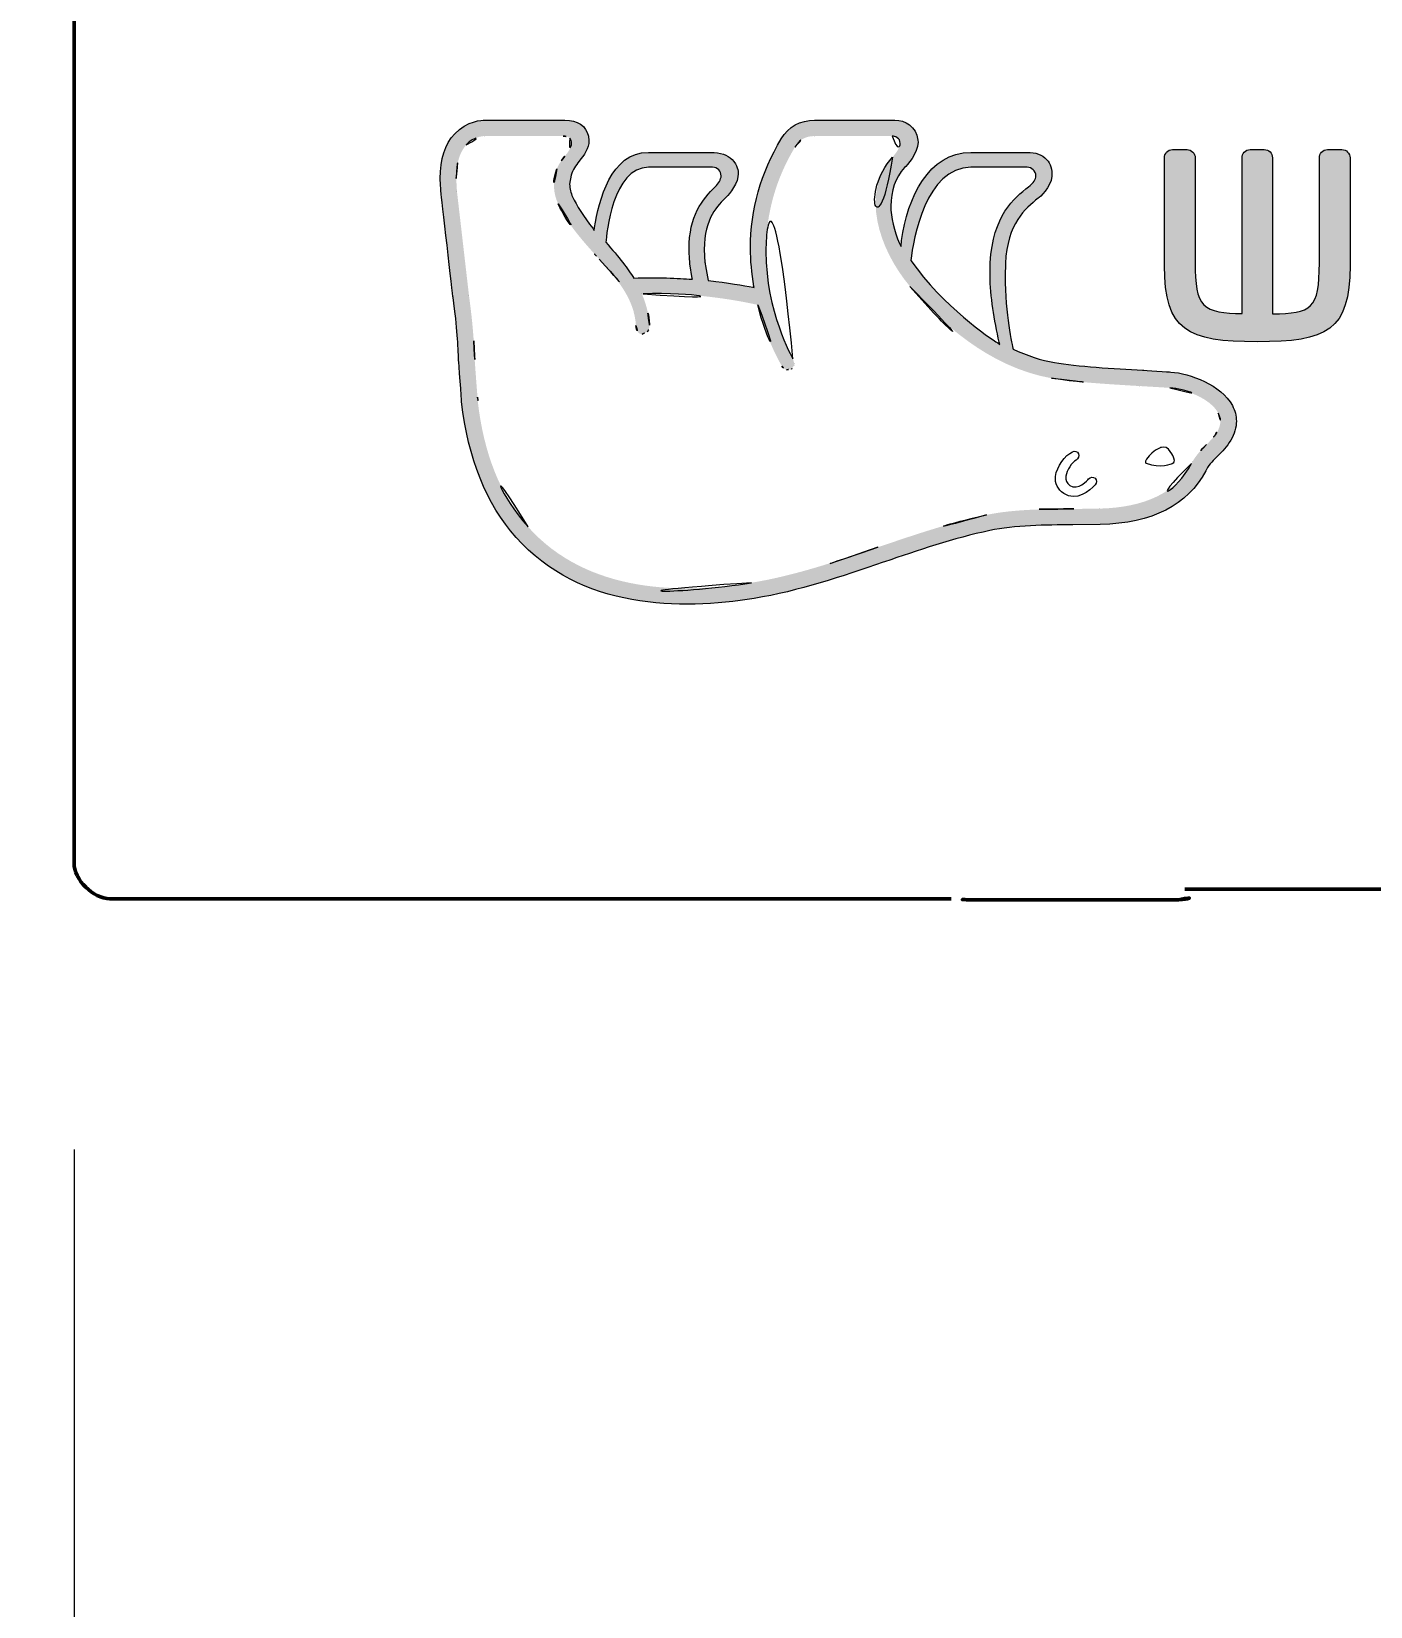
# Model space of a CAD drawing. Extents: x 16296675745 to 16296677675, y -37409619395 to -37409618123.
# Drawn here: x 16296676673.67 to 16296676692.36, y -37409619019.38 to -37409618997.39 of the extents above; entities that cross this region are included whole.
import ezdxf

# ---------------------------------------------------------------- set-up
doc = ezdxf.new("R2010")
doc.units = 0
doc.header["$LTSCALE"] = 10
doc.header["$MEASUREMENT"] = 0
doc.header["$PDMODE"] = 3
doc.header["$PDSIZE"] = -10
doc.linetypes.add('AUSGEZOGEN', pattern=[0])
doc.layers.get('0').update_dxf_attribs({"linetype": 'CONTINUOUS'})
doc.layers.get('DEFPOINTS').update_dxf_attribs({"linetype": 'CONTINUOUS'})
doc.layers.add('1', color=7, linetype='CONTINUOUS')
doc.layers.add('7', color=7, linetype='CONTINUOUS')
doc.layers.add('레이어 1', color=7, linetype='CONTINUOUS', lineweight=0)
doc.styles.add('Daelim Dimension', font='')
doc.styles.get('Daelim Dimension').set_extended_font_data('NanumGothic')
doc.dimstyles.new('DEFAULT', dxfattribs={"dimscale": 2, "dimtxt": 2, "dimasz": 2, "dimexe": 0, "dimexo": 2, "dimgap": 1, "dimtad": 1, "dimdec": 1, "dimzin": 9, "dimdsep": 46, "dimtxsty": 'Daelim Dimension', "dimcen": 0.5, "dimclrd": 252, "dimclre": 252, "dimclrt": 3, "dimadec": 1, "dimazin": 0, "dimtfac": 1, "dimtdec": 1, "dimtix": 1, "dimtmove": 0, "dimatfit": 3, "dimfxl": 1, "dimtolj": 1, "dimtzin": 1, "dimlwd": 9, "dimlwe": 9, "dimarcsym": 0})

# ---------------------------------------------------------------- blocks, each defined once
blk = doc.blocks.new('*D21')
at = {"color": 5, "lineweight": 9, "ltscale": 0.5, "transparency": 16777216}
for p, q in [((16296676674.26743, -37409619013.00232), (16296676674.26743, -37409619062.69696)), ((16296676739.24079, -37409619013.40604), (16296676739.24079, -37409619062.69696)), ((16296676678.26743, -37409619062.69696), (16296676735.24079, -37409619062.69696))]:
    blk.add_line(p, q, dxfattribs=at)
at = {"color": 5, "ltscale": 0.5, "transparency": 16777216}
for points in [[(16296676678.26743, -37409619062.0303), (16296676678.26743, -37409619063.36362), (16296676674.26743, -37409619062.69696)], [(16296676735.24079, -37409619062.0303), (16296676735.24079, -37409619063.36362), (16296676739.24079, -37409619062.69696)]]:
    blk.add_solid(points, dxfattribs=at)
at = {"layer": 'DEFPOINTS', "color": 0, "ltscale": 0.5, "transparency": 16777216}
for p in [(16296676674.26743, -37409619009.00232), (16296676739.24079, -37409619009.40604), (16296676739.24079, -37409619062.69696)]:
    blk.add_point(p, dxfattribs=at)
at = {"color": 7, "ltscale": 0.5, "transparency": 16777216, "insert": (16296676706.75411, -37409619055.25347), "char_height": 10, "attachment_point": 5, "style": 'Daelim Dimension'}
blk.add_mtext('\\A1;65', dxfattribs=at)

msp = doc.modelspace()

# ---------------------------------------------------------------- hatches: boundary and pattern name
at = {"layer": '레이어 1'}
h = msp.add_hatch(color=7, dxfattribs=at)
h.dxf.hatch_style = 1
edge = h.paths.add_edge_path(flags=16)
edge.add_spline(control_points=[(16296676679.742069, -37409618998.976013), (16296676679.851271, -37409618998.855118), (16296676679.98851, -37409618998.854042), (16296676679.99445, -37409618998.854042), (16296676679.99445, -37409618998.854042), (16296676681.09379, -37409618998.854042), (16296676681.09379, -37409618998.854042), (16296676681.13419, -37409618998.854042), (16296676681.165051, -37409618998.864166), (16296676681.18504, -37409618998.883904), (16296676681.201719, -37409618998.90023), (16296676681.20982, -37409618998.925087), (16296676681.20982, -37409618998.955887), (16296676681.20982, -37409618999.017883), (16296676681.16457, -37409618999.074867), (16296676681.116489, -37409618999.135399), (16296676681.071911, -37409618999.192673), (16296676681.02957, -37409618999.246964), (16296676681.005859, -37409618999.31369), (16296676680.94569, -37409618999.475639), (16296676680.951839, -37409618999.648399), (16296676681.023689, -37409618999.800621), (16296676681.1535, -37409619000.076042), (16296676681.3461, -37409619000.292419), (16296676681.53278, -37409619000.501518), (16296676681.53278, -37409619000.501518), (16296676681.595989, -37409619000.570938), (16296676681.595989, -37409619000.571609), (16296676681.83865, -37409619000.842018), (16296676682.089411, -37409619001.121758), (16296676682.1092, -37409619001.501038), (16296676682.11372, -37409619001.576134), (16296676682.14843, -37409619001.621529), (16296676682.19672, -37409619001.619492), (16296676682.19672, -37409619001.619492), (16296676682.267839, -37409619001.585327), (16296676682.26939, -37409619001.585327), (16296676682.288639, -37409619001.56411), (16296676682.299379, -37409619001.532509), (16296676682.299379, -37409619001.496178), (16296676682.299379, -37409619001.496178), (16296676682.298771, -37409619001.483353), (16296676682.298771, -37409619001.483208), (16296676682.28904, -37409619001.346123), (16296676682.256359, -37409619001.211594), (16296676682.198891, -37409619001.071922), (16296676682.198891, -37409619001.071922), (16296676682.193279, -37409619001.057861), (16296676682.193279, -37409619001.057861), (16296676682.193279, -37409619001.057861), (16296676682.208139, -37409619001.057327), (16296676682.208139, -37409619001.057327), (16296676682.913891, -37409619001.029373), (16296676683.605789, -37409619001.162552), (16296676683.80928, -37409619001.211594), (16296676683.934759, -37409619001.716476), (16296676684.138309, -37409619002.051193), (16296676684.147091, -37409619002.065369), (16296676684.162901, -37409619002.091568), (16296676684.18815, -37409619002.111702), (16296676684.21246, -37409619002.118729), (16296676684.21246, -37409619002.118729), (16296676684.2719, -37409619002.109818), (16296676684.27919, -37409619002.108856), (16296676684.284189, -37409619002.10144), (16296676684.29459, -37409619002.087387), (16296676684.317551, -37409619002.056587), (16296676684.317551, -37409619002.056587), (16296676684.320379, -37409619002.031883), (16296676684.320379, -37409619002.031883), (16296676684.320379, -37409619002.031883), (16296676684.30162, -37409619001.965424), (16296676684.30162, -37409619001.965424), (16296676684.286209, -37409619001.938812), (16296676683.92382, -37409619001.303963), (16296676683.92382, -37409619000.46315), (16296676683.92382, -37409618999.944473), (16296676684.06011, -37409618999.455109), (16296676684.328899, -37409618999.008827), (16296676684.39312, -37409618998.901733), (16296676684.477751, -37409618998.854042), (16296676684.60363, -37409618998.854042), (16296676684.60363, -37409618998.854042), (16296676685.687321, -37409618998.854042), (16296676685.687321, -37409618998.854042), (16296676685.72324, -37409618998.854042), (16296676685.79821, -37409618998.879303), (16296676685.79821, -37409618998.957649), (16296676685.79821, -37409618999.000862), (16296676685.75816, -37409618999.071777), (16296676685.691429, -37409618999.146469), (16296676685.23982, -37409618999.649353), (16296676685.50037, -37409619000.434792), (16296676685.933479, -37409619000.952248), (16296676686.351801, -37409619001.45134), (16296676687.034519, -37409619002.079407), (16296676687.911131, -37409619002.235428), (16296676688.2218, -37409619002.289719), (16296676688.7323, -37409619002.319977), (16296676689.144609, -37409619002.344429), (16296676689.144609, -37409619002.344429), (16296676689.561371, -37409619002.369148), (16296676689.561371, -37409619002.369148), (16296676689.775261, -37409619002.38549), (16296676690.12874, -37409619002.517036), (16296676690.23632, -37409619002.720741), (16296676690.28178, -37409619002.805161), (16296676690.27664, -37409619002.8908), (16296676690.21965, -37409619002.989258), (16296676690.183781, -37409619003.048683), (16296676690.134541, -37409619003.099747), (16296676690.07262, -37409619003.16188), (16296676690.004141, -37409619003.231163), (16296676689.933701, -37409619003.302887), (16296676689.878851, -37409619003.397453), (16296676689.878851, -37409619003.397453), (16296676689.863119, -37409619003.427017), (16296676689.863119, -37409619003.427017), (16296676689.65383, -37409619003.827377), (16296676689.222679, -37409619004.038773), (16296676688.58115, -37409619004.055794), (16296676688.58115, -37409619004.055794), (16296676688.21936, -37409619004.059837), (16296676688.21936, -37409619004.059837), (16296676687.822121, -37409619004.061867), (16296676687.37138, -37409619004.064163), (16296676687.00102, -37409619004.14386), (16296676686.48086, -37409619004.255692), (16296676685.959009, -37409619004.43399), (16296676685.49848, -37409619004.590927), (16296676685.49848, -37409619004.590927), (16296676685.483761, -37409619004.595787), (16296676685.483761, -37409619004.595787), (16296676684.914169, -37409619004.790573), (16296676684.325121, -37409619004.991966), (16296676683.722969, -37409619005.090019), (16296676682.7593, -37409619005.24955), (16296676681.43594, -37409619005.244278), (16296676680.60335, -37409619004.309593), (16296676680.218519, -37409619003.876823), (16296676679.98148, -37409619003.281693), (16296676679.8999, -37409619002.540283), (16296676679.8999, -37409619002.540283), (16296676679.903, -37409619002.542709), (16296676679.90584, -37409619002.54528), (16296676679.899229, -37409619002.530563), (16296676679.893009, -37409619002.44735), (16296676679.8587, -37409619001.975693), (16296676679.848841, -37409619001.748894), (16296676679.83844, -37409619001.514412), (16296676679.77914, -37409619001.079353), (16296676679.77914, -37409619001.079353), (16296676679.611111, -37409618999.624359), (16296676679.611111, -37409618999.624359), (16296676679.611111, -37409618999.624359), (16296676679.60112, -37409618999.447548), (16296676679.60112, -37409618999.447548), (16296676679.60112, -37409618999.238724), (16296676679.64839, -37409618999.080017), (16296676679.742069, -37409618998.976013)], knot_values=[0, 0, 0, 0, 1, 1, 1, 2, 2, 2, 3, 3, 3, 4, 4, 4, 5, 5, 5, 6, 6, 6, 7, 7, 7, 8, 8, 8, 9, 9, 9, 10, 10, 10, 11, 11, 11, 12, 12, 12, 13, 13, 13, 14, 14, 14, 15, 15, 15, 16, 16, 16, 17, 17, 17, 18, 18, 18, 19, 19, 19, 20, 20, 20, 21, 21, 21, 22, 22, 22, 23, 23, 23, 24, 24, 24, 25, 25, 25, 26, 26, 26, 27, 27, 27, 28, 28, 28, 29, 29, 29, 30, 30, 30, 31, 31, 31, 32, 32, 32, 33, 33, 33, 34, 34, 34, 35, 35, 35, 36, 36, 36, 37, 37, 37, 38, 38, 38, 39, 39, 39, 40, 40, 40, 41, 41, 41, 42, 42, 42, 43, 43, 43, 44, 44, 44, 45, 45, 45, 46, 46, 46, 47, 47, 47, 48, 48, 48, 49, 49, 49, 50, 50, 50, 51, 51, 51, 52, 52, 52, 53, 53, 53, 53], degree=3, periodic=0)
edge = h.paths.add_edge_path(flags=16)
edge.add_spline(control_points=[(16296676682.28344, -37409618999.290459), (16296676682.28344, -37409618999.290459), (16296676683.18025, -37409618999.290459), (16296676683.18025, -37409618999.290459), (16296676683.246571, -37409618999.290459), (16296676683.298981, -37409618999.343407), (16296676683.298981, -37409618999.410942), (16296676683.298981, -37409618999.458092), (16296676683.258051, -37409618999.518059), (16296676683.219351, -37409618999.559258), (16296676683.03693, -37409618999.733887), (16296676682.85033, -37409618999.974319), (16296676682.85033, -37409619000.430733), (16296676682.85033, -37409619000.430733), (16296676682.861879, -37409619000.638077), (16296676682.861879, -37409619000.638878), (16296676682.861879, -37409619000.638878), (16296676682.89484, -37409619000.840538), (16296676682.89484, -37409619000.840538), (16296676682.89484, -37409619000.840538), (16296676682.897141, -37409619000.853249), (16296676682.897141, -37409619000.853249), (16296676682.897141, -37409619000.853249), (16296676682.883909, -37409619000.852287), (16296676682.883909, -37409619000.852287), (16296676682.716681, -37409619000.840271), (16296676682.391291, -37409619000.822166), (16296676682.080629, -37409619000.836899), (16296676682.001751, -37409619000.711418), (16296676681.87464, -37409619000.550003), (16296676681.68906, -37409619000.334969), (16296676681.697571, -37409619000.227989), (16296676681.786169, -37409618999.290459), (16296676682.28344, -37409618999.290459)], knot_values=[0, 0, 0, 0, 1, 1, 1, 2, 2, 2, 3, 3, 3, 4, 4, 4, 5, 5, 5, 6, 6, 6, 7, 7, 7, 8, 8, 8, 9, 9, 9, 10, 10, 10, 11, 11, 11, 11], degree=3, periodic=0)
edge = h.paths.add_edge_path(flags=16)
edge.add_spline(control_points=[(16296676686.783421, -37409618999.290459), (16296676686.783421, -37409618999.290459), (16296676687.57061, -37409618999.290459), (16296676687.57061, -37409618999.290459), (16296676687.629641, -37409618999.290459), (16296676687.69313, -37409618999.339081), (16296676687.69313, -37409618999.410942), (16296676687.69313, -37409618999.454567), (16296676687.656521, -37409618999.508591), (16296676687.5898, -37409618999.562233), (16296676687.39057, -37409618999.720917), (16296676687.08868, -37409618999.961098), (16296676687.05599, -37409619000.624168), (16296676687.05599, -37409619000.624168), (16296676687.051479, -37409619000.805023), (16296676687.051479, -37409619000.805023), (16296676687.051479, -37409619001.087044), (16296676687.1161, -37409619001.427559), (16296676687.17742, -37409619001.731873), (16296676687.17742, -37409619001.731873), (16296676687.18742, -37409619001.762939), (16296676687.18742, -37409619001.762939), (16296676687.18742, -37409619001.762939), (16296676687.161619, -37409619001.742813), (16296676687.161619, -37409619001.742813), (16296676687.04425, -37409619001.670563), (16296676686.4013, -37409619001.23481), (16296676685.94503, -37409619000.591057), (16296676685.982849, -37409619000.286346), (16296676686.154659, -37409618999.290459), (16296676686.783421, -37409618999.290459)], knot_values=[0, 0, 0, 0, 1, 1, 1, 2, 2, 2, 3, 3, 3, 4, 4, 4, 5, 5, 5, 6, 6, 6, 7, 7, 7, 8, 8, 8, 9, 9, 9, 10, 10, 10, 10], degree=3, periodic=0)
edge = h.paths.add_edge_path()
edge.add_spline(control_points=[(16296676679.38892, -37409618999.646378), (16296676679.389191, -37409618999.648399), (16296676679.556141, -37409619001.109596), (16296676679.556141, -37409619001.109596), (16296676679.617941, -37409619001.546288), (16296676679.62686, -37409619001.77916), (16296676679.63489, -37409619001.98555), (16296676679.63489, -37409619001.98555), (16296676679.67621, -37409619002.562431), (16296676679.67621, -37409619002.562843), (16296676679.764139, -37409619003.352463), (16296676680.019699, -37409619003.990273), (16296676680.436131, -37409619004.45668), (16296676681.335711, -37409619005.467422), (16296676682.739981, -37409619005.478104), (16296676683.76004, -37409619005.309929), (16296676684.38563, -37409619005.206459), (16296676684.983589, -37409619005.002373), (16296676685.561701, -37409619004.804619), (16296676685.561701, -37409619004.804619), (16296676685.58033, -37409619004.798012), (16296676685.58033, -37409619004.798012), (16296676686.03228, -37409619004.64389), (16296676686.54516, -37409619004.46843), (16296676687.048429, -37409619004.361191), (16296676687.394211, -37409619004.287308), (16296676687.82725, -37409619004.283928), (16296676688.20978, -37409619004.281898), (16296676688.20978, -37409619004.281898), (16296676688.588381, -37409619004.277313), (16296676688.588381, -37409619004.277313), (16296676689.31588, -37409619004.259354), (16296676689.81139, -37409619004.007423), (16296676690.06168, -37409619003.52887), (16296676690.06168, -37409619003.52887), (16296676690.07296, -37409619003.508217), (16296676690.07296, -37409619003.508217), (16296676690.114349, -37409619003.435677), (16296676690.175751, -37409619003.374077), (16296676690.230721, -37409619003.318962), (16296676690.2913, -37409619003.257919), (16296676690.359579, -37409619003.189453), (16296676690.411711, -37409619003.10083), (16296676690.46406, -37409619003.012077), (16296676690.490459, -37409619002.922127), (16296676690.490459, -37409619002.833794), (16296676690.490459, -37409619002.759506), (16296676690.47183, -37409619002.686562), (16296676690.434401, -37409619002.616867), (16296676690.279751, -37409619002.324837), (16296676689.8386, -37409619002.167221), (16296676689.575359, -37409619002.14843), (16296676689.575359, -37409619002.14843), (16296676689.18784, -37409619002.124123), (16296676689.178579, -37409619002.123306), (16296676688.79113, -37409619002.10144), (16296676688.2605, -37409619002.070778), (16296676687.95071, -37409619002.016068), (16296676687.769569, -37409619001.984047), (16296676687.56373, -37409619001.91909), (16296676687.37409, -37409619001.829803), (16296676687.36058, -37409619001.78064), (16296676687.262119, -37409619001.342857), (16296676687.262119, -37409619000.804741), (16296676687.262119, -37409619000.804741), (16296676687.2663, -37409619000.63401), (16296676687.2663, -37409619000.63401), (16296676687.29487, -37409619000.066566), (16296676687.54225, -37409618999.868301), (16296676687.72352, -37409618999.723221), (16296676687.74189, -37409618999.708771), (16296676687.903431, -37409618999.574654), (16296676687.915051, -37409618999.413239), (16296676687.92329, -37409618999.32193), (16296676687.89716, -37409618999.238724), (16296676687.841709, -37409618999.178886), (16296676687.781601, -37409618999.114052), (16296676687.69022, -37409618999.081238), (16296676687.57061, -37409618999.081238), (16296676687.57061, -37409618999.081238), (16296676686.783421, -37409618999.081238), (16296676686.783421, -37409618999.081238), (16296676686.194229, -37409618999.081238), (16296676685.90275, -37409618999.71566), (16296676685.814079, -37409619000.309982), (16296676685.814079, -37409619000.309982), (16296676685.81226, -37409619000.393593), (16296676685.81226, -37409619000.393593), (16296676685.81226, -37409619000.393593), (16296676685.787939, -37409619000.351723), (16296676685.787939, -37409619000.351723), (16296676685.71237, -37409619000.183548), (16296676685.66691, -37409618999.982567), (16296676685.66691, -37409618999.831161), (16296676685.66691, -37409618999.618683), (16296676685.7327, -37409618999.433098), (16296676685.857639, -37409618999.294777), (16296676685.889179, -37409618999.263573), (16296676686.04674, -37409618999.100281), (16296676686.04674, -37409618998.937241), (16296676686.04674, -37409618998.937241), (16296676686.045321, -37409618998.910362), (16296676686.045321, -37409618998.910362), (16296676686.022961, -37409618998.717751), (16296676685.8671, -37409618998.631706), (16296676685.7223, -37409618998.631706), (16296676685.7223, -37409618998.631706), (16296676684.60363, -37409618998.631706), (16296676684.60363, -37409618998.631706), (16296676684.401699, -37409618998.631706), (16296676684.24077, -37409618998.722633), (16296676684.137369, -37409618998.894157), (16296676683.852699, -37409618999.366768), (16296676683.70845, -37409618999.880043), (16296676683.70845, -37409619000.41925), (16296676683.70845, -37409619000.587547), (16296676683.724319, -37409619000.767197), (16296676683.755381, -37409619000.95359), (16296676683.755381, -37409619000.95359), (16296676683.75808, -37409619000.96846), (16296676683.75808, -37409619000.96846), (16296676683.75808, -37409619000.96846), (16296676683.743231, -37409619000.965347), (16296676683.743231, -37409619000.965347), (16296676683.608629, -37409619000.939278), (16296676683.392111, -37409619000.901733), (16296676683.124531, -37409619000.872833), (16296676683.124531, -37409619000.872833), (16296676683.11676, -37409619000.87188), (16296676683.11676, -37409619000.87188), (16296676683.11676, -37409619000.87188), (16296676683.080759, -37409619000.666832), (16296676683.080759, -37409619000.666832), (16296676683.080759, -37409619000.666832), (16296676683.07287, -37409619000.61821), (16296676683.07287, -37409619000.617401), (16296676683.07287, -37409619000.617401), (16296676683.062189, -37409619000.435997), (16296676683.062189, -37409619000.435997), (16296676683.062189, -37409619000.000664), (16296676683.259939, -37409618999.811302), (16296676683.36624, -37409618999.709717), (16296676683.367729, -37409618999.708366), (16296676683.516041, -37409618999.557632), (16296676683.53211, -37409618999.423912), (16296676683.53211, -37409618999.423912), (16296676683.537239, -37409618999.382843), (16296676683.537239, -37409618999.382843), (16296676683.537239, -37409618999.340843), (16296676683.52644, -37409618999.258453), (16296676683.452959, -37409618999.182533), (16296676683.38826, -37409618999.115143), (16296676683.288111, -37409618999.081238), (16296676683.154921, -37409618999.081238), (16296676683.154921, -37409618999.081238), (16296676682.28344, -37409618999.081238), (16296676682.28344, -37409618999.081238), (16296676681.75416, -37409618999.081238), (16296676681.594839, -37409618999.754158), (16296676681.530621, -37409619000.131279), (16296676681.530621, -37409619000.131279), (16296676681.527639, -37409619000.170181), (16296676681.527639, -37409619000.170181), (16296676681.527639, -37409619000.170181), (16296676681.50671, -37409619000.141693), (16296676681.50671, -37409619000.141693), (16296676681.38467, -37409618999.985809), (16296676681.27763, -37409618999.812508), (16296676681.226101, -37409618999.70472), (16296676681.19902, -37409618999.648666), (16296676681.184429, -37409618999.586403), (16296676681.184429, -37409618999.523987), (16296676681.184429, -37409618999.523987), (16296676681.204149, -37409618999.397842), (16296676681.204149, -37409618999.397842), (16296676681.224541, -37409618999.329361), (16296676681.27128, -37409618999.266281), (16296676681.316999, -37409618999.205231), (16296676681.384069, -37409618999.118111), (16296676681.45323, -37409618999.02774), (16296676681.45323, -37409618998.918068), (16296676681.45323, -37409618998.918068), (16296676681.446739, -37409618998.857689), (16296676681.446739, -37409618998.857689), (16296676681.41486, -37409618998.712082), (16296676681.296881, -37409618998.631706), (16296676681.114731, -37409618998.631706), (16296676681.114731, -37409618998.631706), (16296676679.994989, -37409618998.631706), (16296676679.994989, -37409618998.631706), (16296676679.970409, -37409618998.631706), (16296676679.751591, -37409618998.637123), (16296676679.580191, -37409618998.822578), (16296676679.443359, -37409618998.970734), (16296676679.3769, -37409618999.174438), (16296676679.3769, -37409618999.444847), (16296676679.3769, -37409618999.444847), (16296676679.38879, -37409618999.645432), (16296676679.38892, -37409618999.646378)], knot_values=[0, 0, 0, 0, 1, 1, 1, 2, 2, 2, 3, 3, 3, 4, 4, 4, 5, 5, 5, 6, 6, 6, 7, 7, 7, 8, 8, 8, 9, 9, 9, 10, 10, 10, 11, 11, 11, 12, 12, 12, 13, 13, 13, 14, 14, 14, 15, 15, 15, 16, 16, 16, 17, 17, 17, 18, 18, 18, 19, 19, 19, 20, 20, 20, 21, 21, 21, 22, 22, 22, 23, 23, 23, 24, 24, 24, 25, 25, 25, 26, 26, 26, 27, 27, 27, 28, 28, 28, 29, 29, 29, 30, 30, 30, 31, 31, 31, 32, 32, 32, 33, 33, 33, 34, 34, 34, 35, 35, 35, 36, 36, 36, 37, 37, 37, 38, 38, 38, 39, 39, 39, 40, 40, 40, 41, 41, 41, 42, 42, 42, 43, 43, 43, 44, 44, 44, 45, 45, 45, 46, 46, 46, 47, 47, 47, 48, 48, 48, 49, 49, 49, 50, 50, 50, 51, 51, 51, 52, 52, 52, 53, 53, 53, 54, 54, 54, 55, 55, 55, 56, 56, 56, 57, 57, 57, 58, 58, 58, 59, 59, 59, 60, 60, 60, 61, 61, 61, 62, 62, 62, 63, 63, 63, 64, 64, 64, 65, 65, 65, 66, 66, 66, 66], degree=3, periodic=0)
edge = h.paths.add_edge_path(flags=0)
edge.add_spline(control_points=[(16296676689.5944, -37409619003.42527), (16296676689.5944, -37409619003.42527), (16296676689.431499, -37409619003.498878), (16296676689.2297, -37409619003.421082), (16296676689.2297, -37409619003.421082), (16296676689.20472, -37409619003.410423), (16296676689.23727, -37409619003.364349), (16296676689.335529, -37409619003.232262), (16296676689.432381, -37409619003.203751), (16296676689.432381, -37409619003.203751), (16296676689.432381, -37409619003.203751), (16296676689.502541, -37409619003.179039), (16296676689.541981, -37409619003.226852), (16296676689.621679, -37409619003.32032), (16296676689.624109, -37409619003.374763), (16296676689.624109, -37409619003.374763), (16296676689.624109, -37409619003.374763), (16296676689.632351, -37409619003.415138), (16296676689.5944, -37409619003.42527)], knot_values=[0, 0, 0, 0, 1, 1, 1, 2, 2, 2, 3, 3, 3, 4, 4, 4, 5, 5, 5, 6, 6, 6, 6], degree=3, periodic=0)
edge = h.paths.add_edge_path(flags=0)
edge.add_spline(control_points=[(16296676688.51943, -37409619003.724854), (16296676688.54381, -37409619003.69825), (16296676688.5457, -37409619003.653954), (16296676688.51943, -37409619003.630577), (16296676688.494301, -37409619003.607887), (16296676688.450741, -37409619003.613831), (16296676688.42643, -37409619003.640572), (16296676688.41346, -37409619003.653954), (16296676688.279739, -37409619003.81266), (16296676688.164391, -37409619003.731483), (16296676688.12225, -37409619003.701218), (16296676688.10483, -37409619003.658257), (16296676688.11104, -37409619003.60276), (16296676688.120899, -37409619003.513748), (16296676688.19809, -37409619003.412712), (16296676688.25205, -37409619003.378143), (16296676688.28224, -37409619003.359756), (16296676688.30216, -37409619003.32032), (16296676688.287849, -37409619003.288437), (16296676688.27367, -37409619003.256699), (16296676688.23328, -37409619003.247238), (16296676688.200859, -37409619003.262367), (16296676688.10429, -37409619003.308571), (16296676687.98251, -37409619003.462807), (16296676687.965839, -37409619003.606667), (16296676687.95476, -37409619003.706886), (16296676687.999741, -37409619003.78875), (16296676688.07984, -37409619003.843987), (16296676688.25205, -37409619003.966232), (16296676688.447241, -37409619003.802673), (16296676688.51943, -37409619003.724854)], knot_values=[0, 0, 0, 0, 1, 1, 1, 2, 2, 2, 3, 3, 3, 4, 4, 4, 5, 5, 5, 6, 6, 6, 7, 7, 7, 8, 8, 8, 9, 9, 9, 10, 10, 10, 10], degree=3, periodic=0)
edge = h.paths.add_edge_path(flags=0)
edge.add_spline(control_points=[(16296676688.541451, -37409619003.605583), (16296676688.541451, -37409619003.605583), (16296676688.541451, -37409619003.605583), (16296676688.541451, -37409619003.605583), (16296676688.541451, -37409619003.605583), (16296676688.541451, -37409619003.605583), (16296676688.541451, -37409619003.605583)], knot_values=[0, 0, 0, 0, 1, 1, 1, 2, 2, 2, 2], degree=3, periodic=0)
h = msp.add_hatch(color=7, dxfattribs=at)
h.dxf.hatch_style = 2
edge = h.paths.add_edge_path()
edge.add_spline(control_points=[(16296676692.07687, -37409619000.66185), (16296676692.07687, -37409619000.66185), (16296676692.07687, -37409618999.159843), (16296676692.07687, -37409618999.159843), (16296676692.07687, -37409618999.094887), (16296676692.02582, -37409618999.042068), (16296676691.96315, -37409618999.042068), (16296676691.96315, -37409618999.042068), (16296676691.762159, -37409618999.042068), (16296676691.762159, -37409618999.042068), (16296676691.69125, -37409618999.042068), (16296676691.64884, -37409618999.101761), (16296676691.64884, -37409618999.159843), (16296676691.64884, -37409618999.159843), (16296676691.64884, -37409619000.624687), (16296676691.64884, -37409619000.624687), (16296676691.64884, -37409619001.270607), (16296676691.539301, -37409619001.33342), (16296676690.993059, -37409619001.3349), (16296676690.993059, -37409619001.295189), (16296676690.993059, -37409618999.159843), (16296676690.993059, -37409618999.159843), (16296676690.993059, -37409618999.092453), (16296676690.944571, -37409618999.042068), (16296676690.88028, -37409618999.042068), (16296676690.88028, -37409618999.042068), (16296676690.6828, -37409618999.042068), (16296676690.6828, -37409618999.042068), (16296676690.61216, -37409618999.042068), (16296676690.56988, -37409618999.101761), (16296676690.56988, -37409618999.159843), (16296676690.56988, -37409618999.159843), (16296676690.56988, -37409619001.288567), (16296676690.56988, -37409619001.330719), (16296676690.314329, -37409619001.329781), (16296676690.134821, -37409619001.308701), (16296676690.03763, -37409619001.211594), (16296676689.935249, -37409619001.109337), (16296676689.91526, -37409619000.918617), (16296676689.91526, -37409619000.624687), (16296676689.91526, -37409619000.624687), (16296676689.91526, -37409618999.159843), (16296676689.91526, -37409618999.159843), (16296676689.91526, -37409618999.096077), (16296676689.86305, -37409618999.042068), (16296676689.801319, -37409618999.042068), (16296676689.801319, -37409618999.042068), (16296676689.59939, -37409618999.042068), (16296676689.59939, -37409618999.042068), (16296676689.52936, -37409618999.042068), (16296676689.486071, -37409618999.103119), (16296676689.486071, -37409618999.159843), (16296676689.486071, -37409618999.159843), (16296676689.486071, -37409619000.66185), (16296676689.486071, -37409619000.66185), (16296676689.486071, -37409619001.57222), (16296676689.808889, -37409619001.726479), (16296676690.77911, -37409619001.726479), (16296676691.75284, -37409619001.726479), (16296676692.07687, -37409619001.57222), (16296676692.07687, -37409619000.66185)], knot_values=[0, 0, 0, 0, 1, 1, 1, 2, 2, 2, 3, 3, 3, 4, 4, 4, 5, 5, 5, 6, 6, 6, 7, 7, 7, 8, 8, 8, 9, 9, 9, 10, 10, 10, 11, 11, 11, 12, 12, 12, 13, 13, 13, 14, 14, 14, 15, 15, 15, 16, 16, 16, 17, 17, 17, 18, 18, 18, 19, 19, 19, 20, 20, 20, 20], degree=3, periodic=0)

# ---------------------------------------------------------------- linework, layer by layer
at = {"color": 7}
msp.add_line((16296676686.8183, -37409618999.081238), (16296676686.8183, -37409618999.081238), dxfattribs=at)
at = {"layer": '1'}
msp.add_spline([(16296676706.812241, -37409619012.16819), (16296676710.153521, -37409619003.646294), (16296676704.44459, -37409618997.102913), (16296676710.40538, -37409618990.559517), (16296676705.535999, -37409618984.938927), (16296676698.735661, -37409618987.120064), (16296676691.76741, -37409618984.687263), (16296676683.6238, -37409618987.203949), (16296676676.90741, -37409618984.603371), (16296676670.191019, -37409618987.371727), (16296676663.64255, -37409618984.687263), (16296676656.002661, -37409618987.371727), (16296676651.21723, -37409618984.687263)], degree=3, dxfattribs=at)
at = {"layer": '7', "color": 7, "linetype": 'AUSGEZOGEN', "lineweight": 50}
for p, q in [((16296676674.267441, -37409619009.002319), (16296676674.267441, -37409618985.580406)), ((16296676674.26746, -37409619009.002319), (16296676674.2705, -37409619009.046753)), ((16296676674.2705, -37409619009.046753), (16296676674.279301, -37409619009.091423)), ((16296676674.279301, -37409619009.091423), (16296676674.29343, -37409619009.135902)), ((16296676674.29343, -37409619009.135902), (16296676674.312469, -37409619009.179771)), ((16296676674.312469, -37409619009.179771), (16296676674.335979, -37409619009.222603)), ((16296676674.335979, -37409619009.222603), (16296676674.363529, -37409619009.263947)), ((16296676674.363529, -37409619009.263947), (16296676674.394711, -37409619009.303391)), ((16296676674.394711, -37409619009.303391), (16296676674.429079, -37409619009.340508)), ((16296676674.429079, -37409619009.340508), (16296676674.4662, -37409619009.374863)), ((16296676674.4662, -37409619009.374863), (16296676674.505659, -37409619009.406029)), ((16296676674.505659, -37409619009.406029), (16296676674.54702, -37409619009.433578)), ((16296676674.54702, -37409619009.433578), (16296676674.589861, -37409619009.457077)), ((16296676674.589861, -37409619009.457077), (16296676674.633739, -37409619009.47612)), ((16296676674.633739, -37409619009.47612), (16296676674.67823, -37409619009.49025)), ((16296676674.67823, -37409619009.49025), (16296676674.72291, -37409619009.499046)), ((16296676674.72291, -37409619009.499046), (16296676674.767349, -37409619009.502083)), ((16296676674.767349, -37409619009.502243), (16296676686.511351, -37409619009.502243)), ((16296676723.738609, -37409619009.367203), (16296676689.769621, -37409619009.367203)), ((16296676689.68395, -37409619009.515556), (16296676686.75396, -37409619009.515556))]:
    msp.add_line(p, q, dxfattribs=at)
msp.add_arc((16296676689.683861, -37409619009.015488), 0.500088, 270.005027, 315.3125008, dxfattribs=at)
at = {"layer": '7', "color": 7, "linetype": 'AUSGEZOGEN', "lineweight": 50, "extrusion": (0, 0, -1)}
msp.add_ellipse((16296676686.25419, -37409619009.015488), major_axis=(-1.11355, 0.262802), ratio=0.38207008, start_param=4.159058315, end_param=4.390378755, dxfattribs=at)
at = {"layer": '레이어 1', "color": 7}
for points, knots in [([(16296676679.38892, -37409618999.646378), (16296676679.389191, -37409618999.648399), (16296676679.556141, -37409619001.109596), (16296676679.556141, -37409619001.109596), (16296676679.617941, -37409619001.546288), (16296676679.62686, -37409619001.77916), (16296676679.63489, -37409619001.98555), (16296676679.63489, -37409619001.98555), (16296676679.67621, -37409619002.562431), (16296676679.67621, -37409619002.562843), (16296676679.764139, -37409619003.352463), (16296676680.019699, -37409619003.990273), (16296676680.436131, -37409619004.45668), (16296676681.335711, -37409619005.467422), (16296676682.739981, -37409619005.478104), (16296676683.76004, -37409619005.309929), (16296676684.38563, -37409619005.206459), (16296676684.983589, -37409619005.002373), (16296676685.561701, -37409619004.804619), (16296676685.561701, -37409619004.804619), (16296676685.58033, -37409619004.798012), (16296676685.58033, -37409619004.798012), (16296676686.03228, -37409619004.64389), (16296676686.54516, -37409619004.46843), (16296676687.048429, -37409619004.361191), (16296676687.394211, -37409619004.287308), (16296676687.82725, -37409619004.283928), (16296676688.20978, -37409619004.281898), (16296676688.20978, -37409619004.281898), (16296676688.588381, -37409619004.277313), (16296676688.588381, -37409619004.277313), (16296676689.31588, -37409619004.259354), (16296676689.81139, -37409619004.007423), (16296676690.06168, -37409619003.52887), (16296676690.06168, -37409619003.52887), (16296676690.07296, -37409619003.508217), (16296676690.07296, -37409619003.508217), (16296676690.114349, -37409619003.435677), (16296676690.175751, -37409619003.374077), (16296676690.230721, -37409619003.318962), (16296676690.2913, -37409619003.257919), (16296676690.359579, -37409619003.189453), (16296676690.411711, -37409619003.10083), (16296676690.46406, -37409619003.012077), (16296676690.490459, -37409619002.922127), (16296676690.490459, -37409619002.833794), (16296676690.490459, -37409619002.759506), (16296676690.47183, -37409619002.686562), (16296676690.434401, -37409619002.616867), (16296676690.279751, -37409619002.324837), (16296676689.8386, -37409619002.167221), (16296676689.575359, -37409619002.14843), (16296676689.575359, -37409619002.14843), (16296676689.18784, -37409619002.124123), (16296676689.178579, -37409619002.123306), (16296676688.79113, -37409619002.10144), (16296676688.2605, -37409619002.070778), (16296676687.95071, -37409619002.016068), (16296676687.769569, -37409619001.984047), (16296676687.56373, -37409619001.91909), (16296676687.37409, -37409619001.829803), (16296676687.36058, -37409619001.78064), (16296676687.262119, -37409619001.342857), (16296676687.262119, -37409619000.804741), (16296676687.262119, -37409619000.804741), (16296676687.2663, -37409619000.63401), (16296676687.2663, -37409619000.63401), (16296676687.29487, -37409619000.066566), (16296676687.54225, -37409618999.868301), (16296676687.72352, -37409618999.723221), (16296676687.74189, -37409618999.708771), (16296676687.903431, -37409618999.574654), (16296676687.915051, -37409618999.413239), (16296676687.92329, -37409618999.32193), (16296676687.89716, -37409618999.238724), (16296676687.841709, -37409618999.178886), (16296676687.781601, -37409618999.114052), (16296676687.69022, -37409618999.081238), (16296676687.57061, -37409618999.081238), (16296676687.57061, -37409618999.081238), (16296676686.783421, -37409618999.081238), (16296676686.783421, -37409618999.081238), (16296676686.194229, -37409618999.081238), (16296676685.90275, -37409618999.71566), (16296676685.814079, -37409619000.309982), (16296676685.814079, -37409619000.309982), (16296676685.81226, -37409619000.393593), (16296676685.81226, -37409619000.393593), (16296676685.81226, -37409619000.393593), (16296676685.787939, -37409619000.351723), (16296676685.787939, -37409619000.351723), (16296676685.71237, -37409619000.183548), (16296676685.66691, -37409618999.982567), (16296676685.66691, -37409618999.831161), (16296676685.66691, -37409618999.618683), (16296676685.7327, -37409618999.433098), (16296676685.857639, -37409618999.294777), (16296676685.889179, -37409618999.263573), (16296676686.04674, -37409618999.100281), (16296676686.04674, -37409618998.937241), (16296676686.04674, -37409618998.937241), (16296676686.045321, -37409618998.910362), (16296676686.045321, -37409618998.910362), (16296676686.022961, -37409618998.717751), (16296676685.8671, -37409618998.631706), (16296676685.7223, -37409618998.631706), (16296676685.7223, -37409618998.631706), (16296676684.60363, -37409618998.631706), (16296676684.60363, -37409618998.631706), (16296676684.401699, -37409618998.631706), (16296676684.24077, -37409618998.722633), (16296676684.137369, -37409618998.894157), (16296676683.852699, -37409618999.366768), (16296676683.70845, -37409618999.880043), (16296676683.70845, -37409619000.41925), (16296676683.70845, -37409619000.587547), (16296676683.724319, -37409619000.767197), (16296676683.755381, -37409619000.95359), (16296676683.755381, -37409619000.95359), (16296676683.75808, -37409619000.96846), (16296676683.75808, -37409619000.96846), (16296676683.75808, -37409619000.96846), (16296676683.743231, -37409619000.965347), (16296676683.743231, -37409619000.965347), (16296676683.608629, -37409619000.939278), (16296676683.392111, -37409619000.901733), (16296676683.124531, -37409619000.872833), (16296676683.124531, -37409619000.872833), (16296676683.11676, -37409619000.87188), (16296676683.11676, -37409619000.87188), (16296676683.11676, -37409619000.87188), (16296676683.080759, -37409619000.666832), (16296676683.080759, -37409619000.666832), (16296676683.080759, -37409619000.666832), (16296676683.07287, -37409619000.61821), (16296676683.07287, -37409619000.617401), (16296676683.07287, -37409619000.617401), (16296676683.062189, -37409619000.435997), (16296676683.062189, -37409619000.435997), (16296676683.062189, -37409619000.000664), (16296676683.259939, -37409618999.811302), (16296676683.36624, -37409618999.709717), (16296676683.367729, -37409618999.708366), (16296676683.516041, -37409618999.557632), (16296676683.53211, -37409618999.423912), (16296676683.53211, -37409618999.423912), (16296676683.537239, -37409618999.382843), (16296676683.537239, -37409618999.382843), (16296676683.537239, -37409618999.340843), (16296676683.52644, -37409618999.258453), (16296676683.452959, -37409618999.182533), (16296676683.38826, -37409618999.115143), (16296676683.288111, -37409618999.081238), (16296676683.154921, -37409618999.081238), (16296676683.154921, -37409618999.081238), (16296676682.28344, -37409618999.081238), (16296676682.28344, -37409618999.081238), (16296676681.75416, -37409618999.081238), (16296676681.594839, -37409618999.754158), (16296676681.530621, -37409619000.131279), (16296676681.530621, -37409619000.131279), (16296676681.527639, -37409619000.170181), (16296676681.527639, -37409619000.170181), (16296676681.527639, -37409619000.170181), (16296676681.50671, -37409619000.141693), (16296676681.50671, -37409619000.141693), (16296676681.38467, -37409618999.985809), (16296676681.27763, -37409618999.812508), (16296676681.226101, -37409618999.70472), (16296676681.19902, -37409618999.648666), (16296676681.184429, -37409618999.586403), (16296676681.184429, -37409618999.523987), (16296676681.184429, -37409618999.523987), (16296676681.204149, -37409618999.397842), (16296676681.204149, -37409618999.397842), (16296676681.224541, -37409618999.329361), (16296676681.27128, -37409618999.266281), (16296676681.316999, -37409618999.205231), (16296676681.384069, -37409618999.118111), (16296676681.45323, -37409618999.02774), (16296676681.45323, -37409618998.918068), (16296676681.45323, -37409618998.918068), (16296676681.446739, -37409618998.857689), (16296676681.446739, -37409618998.857689), (16296676681.41486, -37409618998.712082), (16296676681.296881, -37409618998.631706), (16296676681.114731, -37409618998.631706), (16296676681.114731, -37409618998.631706), (16296676679.994989, -37409618998.631706), (16296676679.994989, -37409618998.631706), (16296676679.970409, -37409618998.631706), (16296676679.751591, -37409618998.637123), (16296676679.580191, -37409618998.822578), (16296676679.443359, -37409618998.970734), (16296676679.3769, -37409618999.174438), (16296676679.3769, -37409618999.444847), (16296676679.3769, -37409618999.444847), (16296676679.38879, -37409618999.645432), (16296676679.38892, -37409618999.646378)], [0, 0, 0, 0, 1, 1, 1, 2, 2, 2, 3, 3, 3, 4, 4, 4, 5, 5, 5, 6, 6, 6, 7, 7, 7, 8, 8, 8, 9, 9, 9, 10, 10, 10, 11, 11, 11, 12, 12, 12, 13, 13, 13, 14, 14, 14, 15, 15, 15, 16, 16, 16, 17, 17, 17, 18, 18, 18, 19, 19, 19, 20, 20, 20, 21, 21, 21, 22, 22, 22, 23, 23, 23, 24, 24, 24, 25, 25, 25, 26, 26, 26, 27, 27, 27, 28, 28, 28, 29, 29, 29, 30, 30, 30, 31, 31, 31, 32, 32, 32, 33, 33, 33, 34, 34, 34, 35, 35, 35, 36, 36, 36, 37, 37, 37, 38, 38, 38, 39, 39, 39, 40, 40, 40, 41, 41, 41, 42, 42, 42, 43, 43, 43, 44, 44, 44, 45, 45, 45, 46, 46, 46, 47, 47, 47, 48, 48, 48, 49, 49, 49, 50, 50, 50, 51, 51, 51, 52, 52, 52, 53, 53, 53, 54, 54, 54, 55, 55, 55, 56, 56, 56, 57, 57, 57, 58, 58, 58, 59, 59, 59, 60, 60, 60, 61, 61, 61, 62, 62, 62, 63, 63, 63, 64, 64, 64, 65, 65, 65, 66, 66, 66, 66]), ([(16296676681.18504, -37409618998.883904), (16296676681.201719, -37409618998.90023), (16296676681.20982, -37409618998.925087), (16296676681.20982, -37409618998.955887), (16296676681.20982, -37409618999.017883), (16296676681.16457, -37409618999.074867), (16296676681.116489, -37409618999.135399)], [3, 3, 3, 3, 4, 4, 4, 5, 5, 5, 5]), ([(16296676685.687321, -37409618998.854042), (16296676685.72324, -37409618998.854042), (16296676685.79821, -37409618998.879303), (16296676685.79821, -37409618998.957649), (16296676685.79821, -37409618999.000862), (16296676685.75816, -37409618999.071777), (16296676685.691429, -37409618999.146469)], [28, 28, 28, 28, 29, 29, 29, 30, 30, 30, 30]), ([(16296676692.07687, -37409619000.66185), (16296676692.07687, -37409619000.66185), (16296676692.07687, -37409618999.159843), (16296676692.07687, -37409618999.159843), (16296676692.07687, -37409618999.094887), (16296676692.02582, -37409618999.042068), (16296676691.96315, -37409618999.042068), (16296676691.96315, -37409618999.042068), (16296676691.762159, -37409618999.042068), (16296676691.762159, -37409618999.042068), (16296676691.69125, -37409618999.042068), (16296676691.64884, -37409618999.101761), (16296676691.64884, -37409618999.159843), (16296676691.64884, -37409618999.159843), (16296676691.64884, -37409619000.624687), (16296676691.64884, -37409619000.624687), (16296676691.64884, -37409619001.270607), (16296676691.539301, -37409619001.33342), (16296676690.993059, -37409619001.3349), (16296676690.993059, -37409619001.295189), (16296676690.993059, -37409618999.159843), (16296676690.993059, -37409618999.159843), (16296676690.993059, -37409618999.092453), (16296676690.944571, -37409618999.042068), (16296676690.88028, -37409618999.042068), (16296676690.88028, -37409618999.042068), (16296676690.6828, -37409618999.042068), (16296676690.6828, -37409618999.042068), (16296676690.61216, -37409618999.042068), (16296676690.56988, -37409618999.101761), (16296676690.56988, -37409618999.159843), (16296676690.56988, -37409618999.159843), (16296676690.56988, -37409619001.288567), (16296676690.56988, -37409619001.330719), (16296676690.314329, -37409619001.329781), (16296676690.134821, -37409619001.308701), (16296676690.03763, -37409619001.211594), (16296676689.935249, -37409619001.109337), (16296676689.91526, -37409619000.918617), (16296676689.91526, -37409619000.624687), (16296676689.91526, -37409619000.624687), (16296676689.91526, -37409618999.159843), (16296676689.91526, -37409618999.159843), (16296676689.91526, -37409618999.096077), (16296676689.86305, -37409618999.042068), (16296676689.801319, -37409618999.042068), (16296676689.801319, -37409618999.042068), (16296676689.59939, -37409618999.042068), (16296676689.59939, -37409618999.042068), (16296676689.52936, -37409618999.042068), (16296676689.486071, -37409618999.103119), (16296676689.486071, -37409618999.159843), (16296676689.486071, -37409618999.159843), (16296676689.486071, -37409619000.66185), (16296676689.486071, -37409619000.66185), (16296676689.486071, -37409619001.57222), (16296676689.808889, -37409619001.726479), (16296676690.77911, -37409619001.726479), (16296676691.75284, -37409619001.726479), (16296676692.07687, -37409619001.57222), (16296676692.07687, -37409619000.66185)], [0, 0, 0, 0, 1, 1, 1, 2, 2, 2, 3, 3, 3, 4, 4, 4, 5, 5, 5, 6, 6, 6, 7, 7, 7, 8, 8, 8, 9, 9, 9, 10, 10, 10, 11, 11, 11, 12, 12, 12, 13, 13, 13, 14, 14, 14, 15, 15, 15, 16, 16, 16, 17, 17, 17, 18, 18, 18, 19, 19, 19, 20, 20, 20, 20]), ([(16296676682.28344, -37409618999.290459), (16296676682.28344, -37409618999.290459), (16296676683.18025, -37409618999.290459), (16296676683.18025, -37409618999.290459), (16296676683.246571, -37409618999.290459), (16296676683.298981, -37409618999.343407), (16296676683.298981, -37409618999.410942), (16296676683.298981, -37409618999.458092), (16296676683.258051, -37409618999.518059), (16296676683.219351, -37409618999.559258), (16296676683.03693, -37409618999.733887), (16296676682.85033, -37409618999.974319), (16296676682.85033, -37409619000.430733), (16296676682.85033, -37409619000.430733), (16296676682.861879, -37409619000.638077), (16296676682.861879, -37409619000.638878), (16296676682.861879, -37409619000.638878), (16296676682.89484, -37409619000.840538), (16296676682.89484, -37409619000.840538), (16296676682.89484, -37409619000.840538), (16296676682.897141, -37409619000.853249), (16296676682.897141, -37409619000.853249), (16296676682.897141, -37409619000.853249), (16296676682.883909, -37409619000.852287), (16296676682.883909, -37409619000.852287), (16296676682.716681, -37409619000.840271), (16296676682.391291, -37409619000.822166), (16296676682.080629, -37409619000.836899), (16296676682.001751, -37409619000.711418), (16296676681.87464, -37409619000.550003), (16296676681.68906, -37409619000.334969), (16296676681.697571, -37409619000.227989), (16296676681.786169, -37409618999.290459), (16296676682.28344, -37409618999.290459)], [0, 0, 0, 0, 1, 1, 1, 2, 2, 2, 3, 3, 3, 4, 4, 4, 5, 5, 5, 6, 6, 6, 7, 7, 7, 8, 8, 8, 9, 9, 9, 10, 10, 10, 11, 11, 11, 11]), ([(16296676686.783421, -37409618999.290459), (16296676686.783421, -37409618999.290459), (16296676687.57061, -37409618999.290459), (16296676687.57061, -37409618999.290459), (16296676687.629641, -37409618999.290459), (16296676687.69313, -37409618999.339081), (16296676687.69313, -37409618999.410942), (16296676687.69313, -37409618999.454567), (16296676687.656521, -37409618999.508591), (16296676687.5898, -37409618999.562233), (16296676687.39057, -37409618999.720917), (16296676687.08868, -37409618999.961098), (16296676687.05599, -37409619000.624168), (16296676687.05599, -37409619000.624168), (16296676687.051479, -37409619000.805023), (16296676687.051479, -37409619000.805023), (16296676687.051479, -37409619001.087044), (16296676687.1161, -37409619001.427559), (16296676687.17742, -37409619001.731873), (16296676687.17742, -37409619001.731873), (16296676687.18742, -37409619001.762939), (16296676687.18742, -37409619001.762939), (16296676687.18742, -37409619001.762939), (16296676687.161619, -37409619001.742813), (16296676687.161619, -37409619001.742813), (16296676687.04425, -37409619001.670563), (16296676686.4013, -37409619001.23481), (16296676685.94503, -37409619000.591057), (16296676685.982849, -37409619000.286346), (16296676686.154659, -37409618999.290459), (16296676686.783421, -37409618999.290459)], [0, 0, 0, 0, 1, 1, 1, 2, 2, 2, 3, 3, 3, 4, 4, 4, 5, 5, 5, 6, 6, 6, 7, 7, 7, 8, 8, 8, 9, 9, 9, 10, 10, 10, 10]), ([(16296676684.30162, -37409619001.965424), (16296676684.286209, -37409619001.938812), (16296676683.92382, -37409619001.303963), (16296676683.92382, -37409619000.46315), (16296676683.92382, -37409618999.944473), (16296676684.06011, -37409618999.455109), (16296676684.328899, -37409618999.008827)], [24, 24, 24, 24, 25, 25, 25, 26, 26, 26, 26]), ([(16296676688.51943, -37409619003.724854), (16296676688.54381, -37409619003.69825), (16296676688.5457, -37409619003.653954), (16296676688.51943, -37409619003.630577), (16296676688.494301, -37409619003.607887), (16296676688.450741, -37409619003.613831), (16296676688.42643, -37409619003.640572), (16296676688.41346, -37409619003.653954), (16296676688.279739, -37409619003.81266), (16296676688.164391, -37409619003.731483), (16296676688.12225, -37409619003.701218), (16296676688.10483, -37409619003.658257), (16296676688.11104, -37409619003.60276), (16296676688.120899, -37409619003.513748), (16296676688.19809, -37409619003.412712), (16296676688.25205, -37409619003.378143), (16296676688.28224, -37409619003.359756), (16296676688.30216, -37409619003.32032), (16296676688.287849, -37409619003.288437), (16296676688.27367, -37409619003.256699), (16296676688.23328, -37409619003.247238), (16296676688.200859, -37409619003.262367), (16296676688.10429, -37409619003.308571), (16296676687.98251, -37409619003.462807), (16296676687.965839, -37409619003.606667), (16296676687.95476, -37409619003.706886), (16296676687.999741, -37409619003.78875), (16296676688.07984, -37409619003.843987), (16296676688.25205, -37409619003.966232), (16296676688.447241, -37409619003.802673), (16296676688.51943, -37409619003.724854)], [0, 0, 0, 0, 1, 1, 1, 2, 2, 2, 3, 3, 3, 4, 4, 4, 5, 5, 5, 6, 6, 6, 7, 7, 7, 8, 8, 8, 9, 9, 9, 10, 10, 10, 10]), ([(16296676689.5944, -37409619003.42527), (16296676689.5944, -37409619003.42527), (16296676689.431499, -37409619003.498878), (16296676689.2297, -37409619003.421082), (16296676689.2297, -37409619003.421082), (16296676689.20472, -37409619003.410423), (16296676689.23727, -37409619003.364349), (16296676689.335529, -37409619003.232262), (16296676689.432381, -37409619003.203751), (16296676689.432381, -37409619003.203751), (16296676689.432381, -37409619003.203751), (16296676689.502541, -37409619003.179039), (16296676689.541981, -37409619003.226852), (16296676689.621679, -37409619003.32032), (16296676689.624109, -37409619003.374763), (16296676689.624109, -37409619003.374763), (16296676689.624109, -37409619003.374763), (16296676689.632351, -37409619003.415138), (16296676689.5944, -37409619003.42527)], [0, 0, 0, 0, 1, 1, 1, 2, 2, 2, 3, 3, 3, 4, 4, 4, 5, 5, 5, 6, 6, 6, 6]), ([(16296676688.541451, -37409619003.605583), (16296676688.541451, -37409619003.605583), (16296676688.541451, -37409619003.605583), (16296676688.541451, -37409619003.605583), (16296676688.541451, -37409619003.605583), (16296676688.541451, -37409619003.605583), (16296676688.541451, -37409619003.605583)], [0, 0, 0, 0, 1, 1, 1, 2, 2, 2, 2])]:
    msp.add_open_spline(points, degree=3, knots=knots, dxfattribs=at)
for points in [[(16296676679.742069, -37409618998.976013), (16296676679.851271, -37409618998.855118), (16296676679.98851, -37409618998.854042), (16296676679.99445, -37409618998.854042)], [(16296676679.99445, -37409618998.854042), (16296676679.99445, -37409618998.854042), (16296676681.09379, -37409618998.854042), (16296676681.09379, -37409618998.854042)], [(16296676681.09379, -37409618998.854042), (16296676681.13419, -37409618998.854042), (16296676681.165051, -37409618998.864166), (16296676681.18504, -37409618998.883904)], [(16296676684.328899, -37409618999.008827), (16296676684.39312, -37409618998.901733), (16296676684.477751, -37409618998.854042), (16296676684.60363, -37409618998.854042)], [(16296676684.60363, -37409618998.854042), (16296676684.60363, -37409618998.854042), (16296676685.687321, -37409618998.854042), (16296676685.687321, -37409618998.854042)], [(16296676679.60112, -37409618999.447548), (16296676679.60112, -37409618999.238724), (16296676679.64839, -37409618999.080017), (16296676679.742069, -37409618998.976013)], [(16296676681.116489, -37409618999.135399), (16296676681.071911, -37409618999.192673), (16296676681.02957, -37409618999.246964), (16296676681.005859, -37409618999.31369)], [(16296676685.691429, -37409618999.146469), (16296676685.23982, -37409618999.649353), (16296676685.50037, -37409619000.434792), (16296676685.933479, -37409619000.952248)], [(16296676681.005859, -37409618999.31369), (16296676680.94569, -37409618999.475639), (16296676680.951839, -37409618999.648399), (16296676681.023689, -37409618999.800621)], [(16296676679.611111, -37409618999.624359), (16296676679.611111, -37409618999.624359), (16296676679.60112, -37409618999.447548), (16296676679.60112, -37409618999.447548)], [(16296676681.023689, -37409618999.800621), (16296676681.1535, -37409619000.076042), (16296676681.3461, -37409619000.292419), (16296676681.53278, -37409619000.501518)], [(16296676681.53278, -37409619000.501518), (16296676681.53278, -37409619000.501518), (16296676681.595989, -37409619000.570938), (16296676681.595989, -37409619000.571609)], [(16296676681.595989, -37409619000.571609), (16296676681.83865, -37409619000.842018), (16296676682.089411, -37409619001.121758), (16296676682.1092, -37409619001.501038)], [(16296676679.77914, -37409619001.079353), (16296676679.77914, -37409619001.079353), (16296676679.611111, -37409618999.624359), (16296676679.611111, -37409618999.624359)], [(16296676682.193279, -37409619001.057861), (16296676682.193279, -37409619001.057861), (16296676682.208139, -37409619001.057327), (16296676682.208139, -37409619001.057327)], [(16296676682.198891, -37409619001.071922), (16296676682.198891, -37409619001.071922), (16296676682.193279, -37409619001.057861), (16296676682.193279, -37409619001.057861)], [(16296676682.208139, -37409619001.057327), (16296676682.913891, -37409619001.029373), (16296676683.605789, -37409619001.162552), (16296676683.80928, -37409619001.211594)], [(16296676685.933479, -37409619000.952248), (16296676686.351801, -37409619001.45134), (16296676687.034519, -37409619002.079407), (16296676687.911131, -37409619002.235428)], [(16296676682.298771, -37409619001.483208), (16296676682.28904, -37409619001.346123), (16296676682.256359, -37409619001.211594), (16296676682.198891, -37409619001.071922)], [(16296676683.80928, -37409619001.211594), (16296676683.934759, -37409619001.716476), (16296676684.138309, -37409619002.051193), (16296676684.147091, -37409619002.065369)], [(16296676679.8587, -37409619001.975693), (16296676679.848841, -37409619001.748894), (16296676679.83844, -37409619001.514412), (16296676679.77914, -37409619001.079353)], [(16296676682.1092, -37409619001.501038), (16296676682.11372, -37409619001.576134), (16296676682.14843, -37409619001.621529), (16296676682.19672, -37409619001.619492)], [(16296676682.19672, -37409619001.619492), (16296676682.19672, -37409619001.619492), (16296676682.267839, -37409619001.585327), (16296676682.26939, -37409619001.585327)], [(16296676682.26939, -37409619001.585327), (16296676682.288639, -37409619001.56411), (16296676682.299379, -37409619001.532509), (16296676682.299379, -37409619001.496178)], [(16296676682.299379, -37409619001.496178), (16296676682.299379, -37409619001.496178), (16296676682.298771, -37409619001.483353), (16296676682.298771, -37409619001.483208)], [(16296676684.147091, -37409619002.065369), (16296676684.162901, -37409619002.091568), (16296676684.18815, -37409619002.111702), (16296676684.21246, -37409619002.118729)], [(16296676684.21246, -37409619002.118729), (16296676684.21246, -37409619002.118729), (16296676684.2719, -37409619002.109818), (16296676684.27919, -37409619002.108856)], [(16296676684.27919, -37409619002.108856), (16296676684.284189, -37409619002.10144), (16296676684.29459, -37409619002.087387), (16296676684.317551, -37409619002.056587)], [(16296676684.317551, -37409619002.056587), (16296676684.317551, -37409619002.056587), (16296676684.320379, -37409619002.031883), (16296676684.320379, -37409619002.031883)], [(16296676684.320379, -37409619002.031883), (16296676684.320379, -37409619002.031883), (16296676684.30162, -37409619001.965424), (16296676684.30162, -37409619001.965424)], [(16296676687.911131, -37409619002.235428), (16296676688.2218, -37409619002.289719), (16296676688.7323, -37409619002.319977), (16296676689.144609, -37409619002.344429)], [(16296676679.90584, -37409619002.54528), (16296676679.899229, -37409619002.530563), (16296676679.893009, -37409619002.44735), (16296676679.8587, -37409619001.975693)], [(16296676689.144609, -37409619002.344429), (16296676689.144609, -37409619002.344429), (16296676689.561371, -37409619002.369148), (16296676689.561371, -37409619002.369148)], [(16296676689.561371, -37409619002.369148), (16296676689.775261, -37409619002.38549), (16296676690.12874, -37409619002.517036), (16296676690.23632, -37409619002.720741)], [(16296676679.8999, -37409619002.540283), (16296676679.8999, -37409619002.540283), (16296676679.903, -37409619002.542709), (16296676679.90584, -37409619002.54528)], [(16296676690.23632, -37409619002.720741), (16296676690.28178, -37409619002.805161), (16296676690.27664, -37409619002.8908), (16296676690.21965, -37409619002.989258)], [(16296676690.21965, -37409619002.989258), (16296676690.183781, -37409619003.048683), (16296676690.134541, -37409619003.099747), (16296676690.07262, -37409619003.16188)], [(16296676680.60335, -37409619004.309593), (16296676680.218519, -37409619003.876823), (16296676679.98148, -37409619003.281693), (16296676679.8999, -37409619002.540283)], [(16296676690.07262, -37409619003.16188), (16296676690.004141, -37409619003.231163), (16296676689.933701, -37409619003.302887), (16296676689.878851, -37409619003.397453)], [(16296676689.863119, -37409619003.427017), (16296676689.65383, -37409619003.827377), (16296676689.222679, -37409619004.038773), (16296676688.58115, -37409619004.055794)], [(16296676689.878851, -37409619003.397453), (16296676689.878851, -37409619003.397453), (16296676689.863119, -37409619003.427017), (16296676689.863119, -37409619003.427017)], [(16296676687.00102, -37409619004.14386), (16296676686.48086, -37409619004.255692), (16296676685.959009, -37409619004.43399), (16296676685.49848, -37409619004.590927)], [(16296676688.21936, -37409619004.059837), (16296676687.822121, -37409619004.061867), (16296676687.37138, -37409619004.064163), (16296676687.00102, -37409619004.14386)], [(16296676688.58115, -37409619004.055794), (16296676688.58115, -37409619004.055794), (16296676688.21936, -37409619004.059837), (16296676688.21936, -37409619004.059837)], [(16296676685.483761, -37409619004.595787), (16296676684.914169, -37409619004.790573), (16296676684.325121, -37409619004.991966), (16296676683.722969, -37409619005.090019)], [(16296676685.49848, -37409619004.590927), (16296676685.49848, -37409619004.590927), (16296676685.483761, -37409619004.595787), (16296676685.483761, -37409619004.595787)], [(16296676683.722969, -37409619005.090019), (16296676682.7593, -37409619005.24955), (16296676681.43594, -37409619005.244278), (16296676680.60335, -37409619004.309593)]]:
    msp.add_open_spline(points, degree=3, dxfattribs=at)

# ---------------------------------------------------------------- dimensions: what is measured, and where the dimension line sits
at = {"ltscale": 0.5}
dim = msp.add_linear_dim(base=(16296676739.240789, -37409619062.69696), p1=(16296676674.267429, -37409619009.002319), p2=(16296676739.240789, -37409619009.406036), text='65', dimstyle='DEFAULT', override={"dimtxt": 5, "dimclrd": 5, "dimclre": 5, "dimclrt": 7}, dxfattribs=at)
dim.commit()
dim.dimension.update_dxf_attribs({"geometry": '*D21', "text_midpoint": (16296676706.75411, -37409619055.253471)})

doc.saveas('drawing.dxf')
